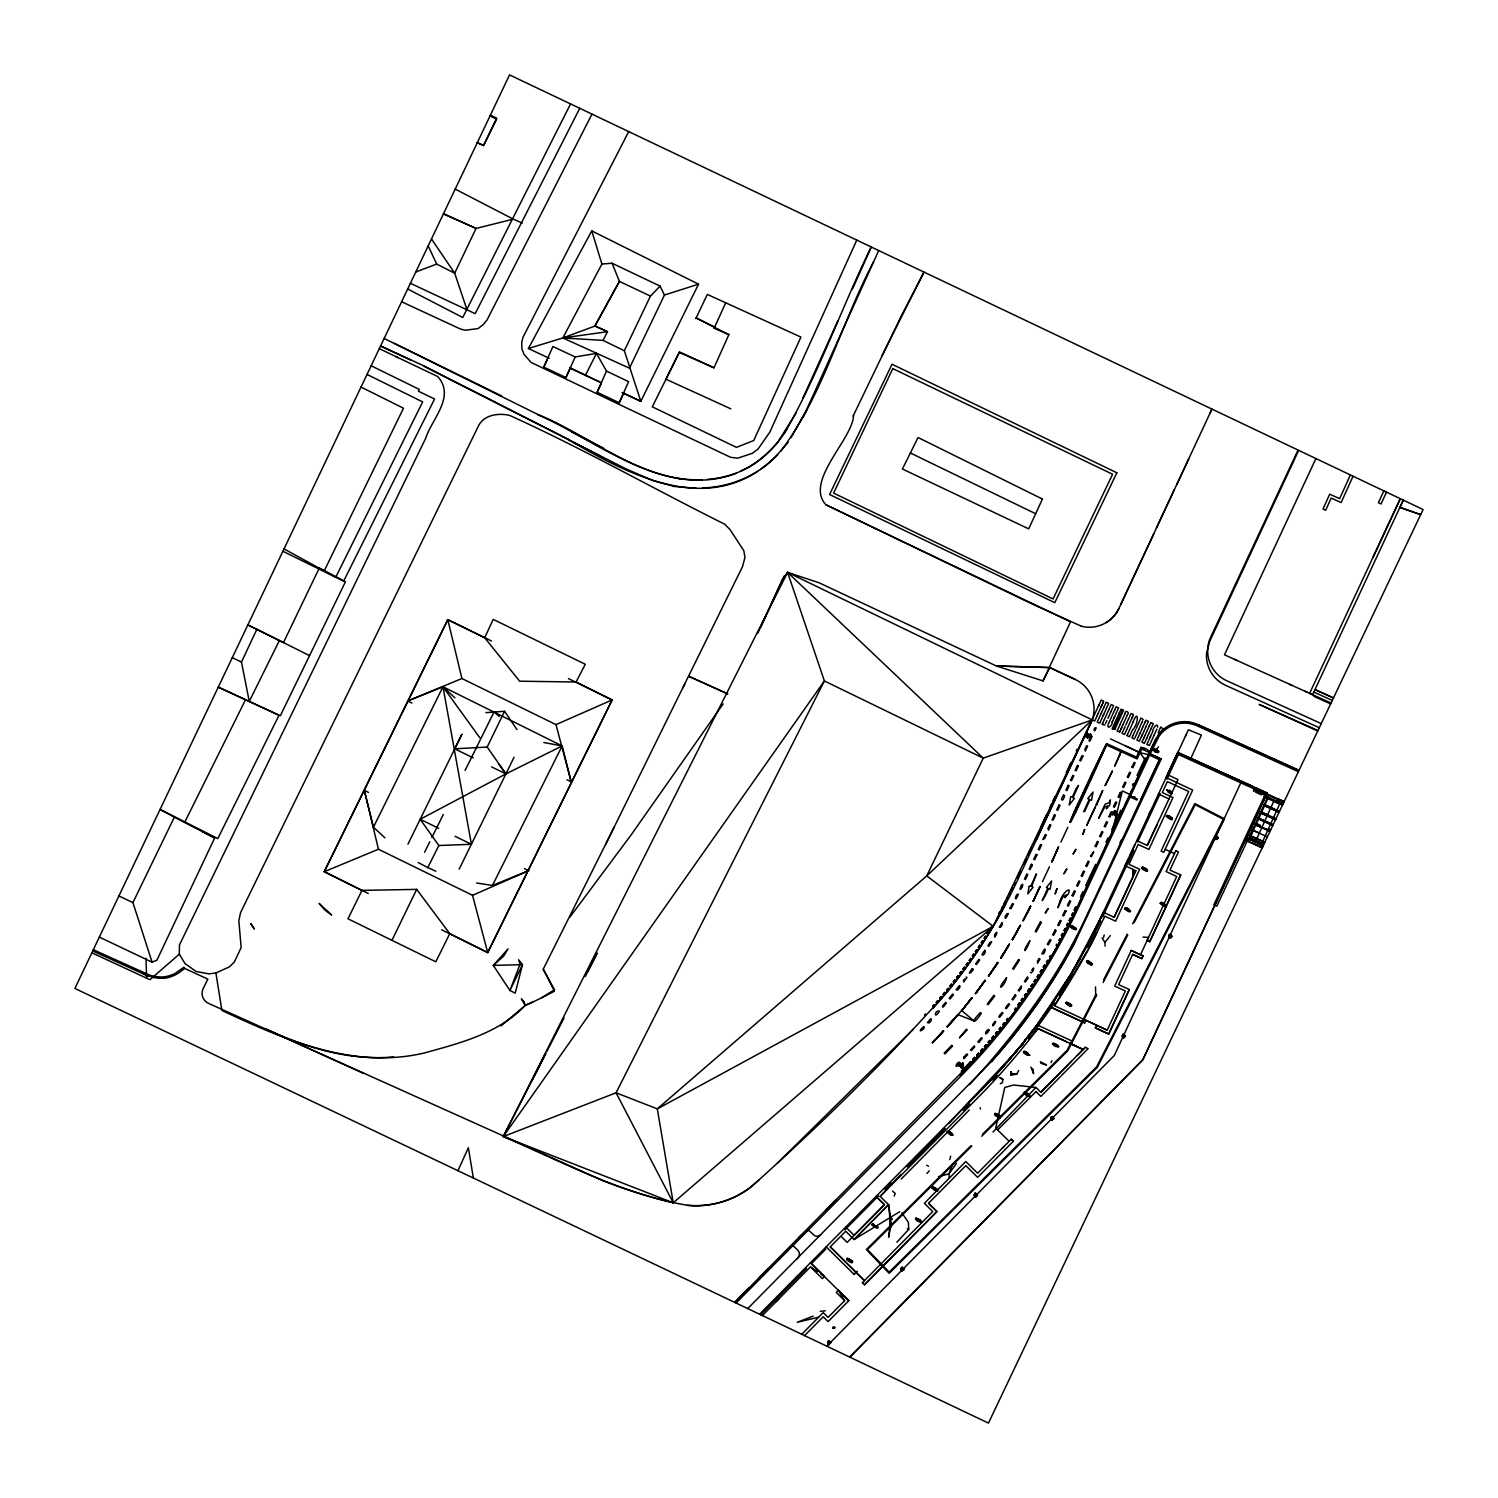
<?xml version="1.0" encoding="UTF-8"?>
<svg xmlns="http://www.w3.org/2000/svg" width="1498" height="1498" viewBox="0 0 1498 1498"><rect width="100%" height="100%" fill="white"/><g stroke="black" fill="none" stroke-linecap="round" stroke-linejoin="round"><path stroke-width="1.5" d="M834.742 1328.314L834.761 1327.265M1051.259 1117.414L1052.532 1116.965M605.548 844.591L742.484 566.712L744.974 557.443L743.776 550.665L729.975 529.524L724.714 524.206C652.772 488.385 582.703 448.464 509.489 415.339C498.834 412.924 484.509 414.609 478.78 425.301L240.635 912.432L238.819 920.652L241.159 947.504L234.381 961.959L229.381 966.884L215.899 972.988L208.784 973.869L196.069 971.453L184.984 963.551L179.311 954.151L179.46 944.938L425.582 438.539C431.742 419.028 455.823 396.633 437.697 376.541L379.294 348.659M850.49 1261.915L849.441 1260.249M850.04 1260.754L848.786 1259.106M998.061 1115.598L1000.065 1118.051L1000.158 1115.973L998.286 1116.778L1000.121 1117.564L999.84 1116.066M1027.516 1094.551L1027.928 1095.862M1128.93 910.166C1133.181 913.836 1127.226 908.574 1126.833 909.529C1122.208 909.061 1128.312 906.533 1126.533 909.773C1121.478 909.155 1127.694 905.541 1126.852 909.473M949.432 1132.02L948.646 1133.312L946.848 1131.814L948.234 1131.009L950.35 1132.919M951.043 1134.754C951.567 1135.727 953.983 1133.106 950.93 1134.698C956.436 1136.888 950.35 1132.6 950.2 1133.031M1054.91 1045.005C1058.094 1045.304 1048.207 1041.878 1054.667 1044.424M1088.222 962.371C1086.162 957.203 1086.125 965.236 1088.128 961.248C1083.41 960.049 1090.694 964.862 1089.346 962.334M828.787 1341.253C827.888 1341.871 831.296 1342.938 829.518 1343.238M902.058 1269.836C902.245 1271.24 902.077 1271.353 901.515 1267.458M901.721 1269.798L902.395 1269.817M1215.627 836.876C1218.492 833.768 1213.605 836.24 1216.788 838.824M975.385 1193.138L975.629 1196.134L975.123 1193.026M975.76 1196.097L975.31 1195.891M977.108 1194.505C979.055 1197.426 972.726 1193.943 975.984 1193.681M974.655 1193.85C973.981 1197.202 977.22 1196.528 974.468 1196.79M975.404 1196.172L975.086 1196.19M976.172 1193.7L975.535 1194.58M1052.457 1119.755C1050.229 1119.006 1053.15 1120.56 1051.914 1117.04M1052.382 1118.369C1050.529 1114.138 1054.779 1121.253 1051.016 1120.073M1124.886 1035.436C1123.2 1037.459 1122.433 1030.399 1123.931 1037.983M1169.114 938.272L1170.631 938.141L1169.208 937.28M1169.826 937.785C1168.365 935.201 1172.129 938.123 1169.133 937.692M1170.724 934.808L1170.444 938.104L1169.02 938.085M1218.211 838.019C1215.552 837.813 1216.002 838.243 1216.47 836.259M1216.619 836.464L1216.676 839.18L1215.533 839.517M828.151 1341.702C830.529 1341.74 826.933 1339.811 829.274 1342.114M829.312 1344.511C825.922 1337.152 831.053 1346.234 827.888 1344.305M828.881 1343.612L828.9 1344.848M829.405 1341.834L829.349 1343.875M975.891 1196.846C973.438 1193.887 974.187 1196.041 974.692 1194.711M975.928 1196.471L975.572 1196.153M1050.959 1117.882L1052.345 1120.429M1051.259 1117.564L1052.364 1117.508L1052.345 1119.755M1122.845 1034.893L1124.137 1034.481M1123.032 1034.987L1124.137 1034.275M1124.624 1035.605L1123.088 1036.672M1170.444 935.145L1169.451 935.501L1170.537 934.621M1170.444 937.954L1169.339 937.392L1170.481 937.411M1169.451 935.557L1170.032 934.995M1216.282 836.708L1216.769 839.404L1215.253 839.161M1215.515 839.292L1217.088 836.82L1218.099 837.888M829.424 1341.028L828.488 1341.74M830.098 1342.92L828.75 1342.227L828.076 1344.324L830.866 1342.302M901.403 1270.791C903.537 1266.99 900.804 1265.379 902.751 1270.473M901.478 1268.057L902.545 1267.083M902.077 1268.544L901.908 1269.798M976.003 1193.532C977.726 1199.168 973.138 1196.415 975.61 1196.677M1051.203 1120.261L1051.109 1116.946M1051.858 1118.014L1051.839 1119.062C1052.364 1118.313 1050.697 1117.826 1051.072 1118.8M1122.714 1034.257C1123.949 1038.694 1123.35 1037.758 1122.545 1037.365M1123.294 1035.493L1123.257 1036.541L1123.294 1035.493C1119.924 1036.185 1124.474 1034.725 1125.223 1036.785M1124.08 1035.586C1126.365 1036.541 1121.047 1035.904 1123.425 1037.496M1169.208 938.066C1172.016 935.838 1167.991 934.228 1170.743 934.602M1169.02 937.879L1170.369 935.314M1216.076 837.944L1216.151 836.914M901.422 1270.042L902.564 1269.742M974.786 1196.434L977.408 1195.104M1123.893 1037.065L1123.35 1037.365M958.645 1065.79L961.098 1063.617L960.293 1064.909M1154.846 749.318C1158.141 751.865 1150.314 749.543 1154.284 748.981C1152.898 753.457 1153.254 744.993 1154.396 751.153L1156.362 752.071L1157.299 750.105L1155.314 749.169M1156.606 751.434C1160.238 748.869 1158.722 754.786 1156.737 751.884C1161.736 752.445 1154.846 750.667 1157.299 750.667M1155.37 750.854L1157.111 749.262M1011.094 1075.133L1010.944 1071.744L1011.094 1075.133L1016.768 1074.197L1018.696 1070.471M92.745 950.968L148.283 976.116L163.619 978.306A32.694 32.675 25.5 0 0 180.078 971.921L184.647 968.401L183.823 967.259L175.229 973.325A31.308 31.289 30.4 0 1 148.789 974.767L93.325 949.732M1115.055 815.043L1115.991 812.571L1114.755 815.155L1115.692 816.241A2.416 2.416 0 0 0 1116.778 815.081L1116.984 814.126M1089.439 736.904L1088.915 734.9M1090.937 734.619L1089.626 736.866M1002.836 1079.384L999.784 1077.568L1002.836 1079.384L1002.499 1082.53L1000.308 1083.784M891.291 1222.761L888.651 1237.236L890.73 1218.043L888.576 1204.654L880.206 1196.415L888.164 1187.933M963.102 1062.681L961.323 1063.861M833 1326.985C832.214 1330.018 833.862 1326.816 834.723 1327.228L832.663 1328.314M1116.665 814.406L1116.085 814.35M1086.949 733.926L1085.994 737.278M1072.325 926.981C1069.347 923.03 1071.201 930.071 1072.25 926.251M1074.047 929.003C1072.006 924.491 1068.411 926.232 1071.707 927.468M1086.855 735.424L1087.96 734.469L1087.024 733.889M1086.986 735.743L1087.941 734.732L1086.518 735.687L1085.938 734.657L1087.117 732.597L1088.466 734.919M1115.954 812.983L1115.205 814.144M1116.385 812.253L1116.029 814.8L1114.493 814.032M1052.794 1119.193L1053.618 1117.976M901.403 1269.218L900.504 1268.394L901.347 1269.199M903.837 1268.506L903.818 1269.93L903.088 1268.469M902.863 1268.637L903.65 1269.724M977.239 1194.767L976.64 1195.741M827.814 1342.901L829.592 1343.126M829.592 1342.938L829.817 1343.425M829.274 1342.245L829.18 1343.182M828.019 1342.395L829.986 1343.088L829.798 1342.152M903.406 1269.106L900.785 1268.694M901.066 1269.667L902.545 1268.675M976.303 1195.741C977.951 1193.831 973.925 1197.726 974.561 1194.786M1050.847 1118.032L1053.974 1118.594M1051.97 1118.369L1053.937 1118.819M1122.47 1035.998L1121.983 1036.129M1124.624 1035.642L1122.77 1035.979M1124.043 1036.485L1124.249 1036.672M1125.485 1036.354L1125.26 1035.361M1168.946 936.138L1171.473 935.782M1168.552 936.306L1171.605 937.018L1171.661 935.595M1169.02 935.988L1168.871 936.943M1217.837 838.094L1217.443 837.026L1216.413 837.775M1217.481 837.288L1215.796 837.101M1215.59 837.944L1214.541 836.764L1216.9 837.176M1053.319 1118.032L1053.169 1118.725M1171.118 936.606L1171.473 935.595L1170.818 936.83M848.842 1259.837C846.67 1254.8 845.452 1262.608 848.973 1259.631C845.359 1257.028 847.943 1261.016 849.347 1260.586M996.807 1114.999C994.635 1109.962 993.417 1117.77 996.938 1114.793C993.455 1111.104 995.852 1117.976 996.732 1114.269M1027.422 1054.892C1033.62 1055.472 1027.066 1056.259 1024.314 1051.577C1022.46 1054.255 1028.658 1053 1024.726 1051.203C1021.056 1051.034 1026.242 1055.716 1025.83 1052.158M1025.681 1092.66C1021.411 1092.754 1029.051 1095.731 1025.119 1092.136C1021.056 1092.417 1027.684 1096.405 1026.036 1092.697M1054.573 1044.406C1051.765 1040.342 1053.337 1047.42 1054.517 1043.694M1068.374 1004.446C1068.074 1000.271 1062.494 1003.285 1067.681 1003.885C1066.314 999.391 1065.584 1006.281 1067.737 1002.799M1143.966 868.578C1142.262 863.709 1140.034 870.918 1144.06 868.578C1141.008 864.44 1142.749 871.574 1143.892 867.848M1168.627 816.054C1166.717 819.593 1166.83 812.628 1168.571 817.14C1162.673 816.99 1170.144 813.171 1168.14 817.309M1170.275 818.283C1173.608 815.418 1172.485 823.076 1170.2 818.114C1174.638 817.365 1169.826 821.316 1169.901 817.234M998.38 1116.516L999.447 1115.898M1027.871 1095.15C1030.924 1100.281 1030.044 1091.855 1027.909 1095.656C1031.766 1097.528 1028.19 1093.709 1026.86 1094.214M1171.511 792.086C1170.987 796.655 1173.458 789.858 1170.687 793.64M1162.279 903.687L1161.53 902.227M1163.852 905.766L1162.916 904.062M1116.179 811.298L1115.879 811.654M1029.126 886.516L1027.778 893.913L1031.148 889.662M1029.201 886.086L1030.793 886.254M1069.403 803.977L1069.216 804.988L1074.44 798.378L1072.961 797.704L1078.26 786.019M1069.497 803.471L1070.714 796.693L1072.456 796.842M902.62 1269.087L901.646 1269.405M1169.301 934.733L1169.695 936.587L1169.901 935.389M1250.886 835.903L1249.763 835.435L1250.867 835.94L1252.291 830.004L1267.383 836.839M1111.947 832.532L1122.358 790.925L1129.754 794.371M949.769 1159.602L950.668 1156.194M1103.502 937.654L1104.195 934.977M1156.475 750.404L1155.763 750.311M961.098 1065.939L961.622 1064.029M961.323 1064.591L958.701 1065.939M961.379 1066.838C961.304 1069.89 964.581 1064.909 961.641 1065.19M961.959 1064.086L962.952 1064.816M1112.209 813.021C1111.291 818.264 1116.328 810.905 1112.958 812.122M1090.844 735.406L1090.338 734.114M1087.754 734.245L1086.836 733.177M961.004 1064.629L959.881 1065.827M1086.387 733.851L1086.63 735.312M959.432 1064.479L959.712 1065.883M1180.649 875.038L1149.678 941.774L1147.075 940.557L1147.899 938.778M952.616 1164.04L948.983 1173.852L949.208 1178.214M1056.221 1046.484L1055.378 1044.761M998.061 1115.767L996.601 1115.317M894.156 1196.134L895.224 1193.475L892.583 1191.116M1074.59 929.397C1078.448 929.752 1072.699 925.764 1074.235 929.378M1075.002 927.805C1071.257 928.723 1078.935 931.344 1075.714 927.842M1255.811 825.024L1270.248 830.828M833.45 1327.378L833.319 1328.333M1262.234 847.662L1260.324 846.801L1276.446 811.167M1263.863 805.212L1279.011 812.384L1279.086 811.223L1263.825 805.287L1264.967 804.819M1266.634 805.699L1266.278 806.467M1273.3 818.095L1275.809 819.125M1115.018 814.481L1116.946 813.695M1164.002 906.14C1162.635 902.657 1168.271 906.646 1164.358 906.159M949.32 1132.825L947.541 1131.552L948.833 1133.218M917.506 1219.672C916.102 1215.608 914.641 1221.638 917.712 1219.297C913.668 1215.384 916.401 1221.263 917.038 1220.046M935.819 1189.618C936.849 1193.532 939.134 1188.064 935.651 1189.749C938.31 1194.149 938.403 1188.214 936.287 1189.225M1027.553 1054.068L1029.332 1055.341L1028.021 1053.693M1026.205 1093.933L1026.205 1093.072M1258.732 818.563C1250.399 816.092 1293.242 834.423 1258.751 818.526L1273.019 824.986M1260.305 812.834L1275.528 819.724L1273.075 818.601M850.433 1260.979C851.276 1265.81 855.096 1259.5 850.433 1260.979C855.433 1260.998 848.991 1263.713 851.089 1260.698M917.525 1218.792C923.76 1227.911 920.877 1216.395 919.248 1221.582M933.16 1187.109C929.715 1188.195 936.849 1189.861 932.992 1186.753C928.666 1187.446 936.55 1190.741 933.497 1186.959M1069.385 1004.671C1069.872 1009.259 1074.366 1003.697 1069.516 1004.521C1074.029 1004.652 1068.505 1007.761 1069.853 1004.428M1090.563 964.581C1094.907 964.394 1087.136 961.454 1091.143 965.105C1095.225 964.787 1088.559 960.855 1090.207 964.543M1057.214 1045.323C1053.225 1045.829 1061.37 1048.937 1057.925 1045.379M1168.871 791.375C1164.564 787.63 1167.56 790.869 1168.215 791.674M1145.539 869.72C1148.03 874.439 1148.067 868.166 1146.101 869.402M1129.211 911.683C1133.125 912.282 1127.282 908.05 1128.855 911.645M1163.684 905.035C1167.316 902.714 1166.193 909.511 1163.665 905.466M1265.379 795.981L1266.297 793.472L1284.086 801.711L1278.393 798.94L1276.727 802.628L1278.318 799.089M1276.39 810.568L1276.24 810.905M1279.723 803.902L1273.843 801.074L1270.922 807.516M829.986 1343.088L830.135 1342.096L830.323 1343.425M901.141 1268.862L903.051 1268.581M975.011 1195.573L976.49 1194.805L976.902 1195.91M1122.545 1036.148L1124.324 1036.672M1214.822 837.775C1215.777 836.802 1213.38 837.888 1216.638 837.419M1171.942 936.625L1171.043 935.744M1214.897 838.019L1217.294 838.094L1217.724 836.858M597.122 392.233L601.522 382.851L570.251 367.946L565.982 377.571L543.755 367.141L552.931 346.525L575.157 356.955L596.466 353.378L606.521 371.111L628.617 381.653L619.217 402.775L597.122 392.233L606.521 371.111M565.982 377.571L575.157 356.955M827.814 1342.227L828.637 1343.294M1132.638 729.732C1139.004 724.04 1138.649 707.299 1132.975 722.373M1267.87 798.378L1248.414 841.37L1247.235 840.865L1248.152 838.843L1263.188 845.658L1262.252 847.625L1263.188 845.658M1250.942 838.056L1263.994 843.973M1260.324 846.801L1262.252 847.625L1247.254 840.827L1248.414 841.37M728.889 334.616L696.139 317.932L714.64 327.088L714.134 328.249L728.889 334.616L713.966 367.796L679.249 352.367L665.973 379.219L730.855 408.86M1108.576 723.44C1105.767 730.144 1112.508 726.68 1112.49 721.362M1119.643 732.016L1117.059 731.118L1117.489 730.181M1263.75 805.418L1279.086 812.234M1267.982 829.873L1269.967 831.427L1254.818 824.574L1267.945 829.929M714.64 327.088L714.134 328.249L725.725 302.802M802.834 398.225L837.813 321.003M852.531 288.833L871.33 247.02M873.559 261.944C840.846 323.605 823.544 394.648 781.02 450.692M1101.854 711.868L1103.914 707.318M1114.006 718.029L1118.594 707.899L1116.122 706.775L1114.587 710.127M1122.32 712.879L1123.556 710.146L1120.972 709.247M1143.236 719.546L1140.933 718.01L1138.555 723.272M1134.435 738.982L1131.945 737.859L1132.862 735.836M1144.528 743.12L1146.888 737.877M1256.092 824.424L1255.081 824.031M1267.57 814.912L1260.792 811.785L1276.015 818.676M1264.687 821.26L1272.738 825.567M1270.473 808.527L1254.369 844.067M1262.795 841.333L1264.818 842.251L1249.763 835.435L1264.799 842.251M871.199 246.964C841.202 308.307 818.694 374.088 784.353 433.484C773.23 449.1 758.737 462.919 741.079 470.859M457.957 1170.706L468.35 1147.693L473.368 1178.027M878.708 250.541L806.504 409.909L791.038 437.697M1036.054 840.509L1101.217 700.053L1103.708 701.158L1102.678 703.405M1097.116 715.707L1097.959 713.853M1098.128 713.46L1101.367 706.307M1100.88 707.412L1101.554 705.933M1103.165 702.356L1102.004 704.921M1099.42 717.242L1097.229 722.055L1099.738 723.159M1100.019 722.504L1103.651 714.49M1106.46 708.273L1108.67 703.405L1106.198 702.281M1102.397 723.871L1104.344 719.546M1112.359 708.479L1113.07 706.887M1113.613 705.708L1111.16 704.528L1108.838 709.621M1113.707 712.074L1114.849 709.565M1112.096 722.279L1112.696 720.931M1112.771 720.763L1114.568 716.793M1114.924 729.226L1112.096 728.871L1116.478 719.19M1115.018 729.02L1122.096 713.385M1121.084 728.852L1121.684 727.522M1129.623 716.55L1131.009 713.516L1133.48 714.64M1131.758 718.441L1132.6 716.587M1132.057 717.804L1133.256 715.145M1126.646 729.751L1126.009 731.136M1127.133 735.275L1133.48 721.287M1136.27 728.29L1138.48 723.422M1140.053 733.177L1136.926 740.068L1139.398 741.229L1141.42 736.735M1141.757 736.005L1142.525 734.32M1143.76 731.567L1141.476 736.623M1143.929 731.23L1146.12 726.361M1146.494 725.538L1145.895 726.886M1150.614 723.066L1149.266 726.043M1150.764 722.729L1153.348 723.628L1150.801 729.226M1147.599 736.323L1146.607 738.495M1148.573 734.151L1147.842 735.78M1150.483 736.529L1146.869 744.506L1149.453 745.442M1156.887 729.002L1154.078 735.2M1255.268 819.462L1255.436 818.863M1248.377 834.704L1248.021 835.51M1244.538 842.906L1243.583 843.168L1259.275 810.661M1261.166 813.208L1275.753 819.237M1251.073 838.449L1251.523 839.61M1251.373 838.917L1251.616 838.393M1257.833 841.501L1258.264 842.662M163.619 978.306L153.564 977.651M757.782 633.205L782.312 579.689L787.592 572.367L819.069 582.778L996.413 666.011L1043.039 680.897L1070.527 621.839L825.941 504.789C803.977 481.289 853.373 438.539 853.56 415.096M1098.446 706.176L1098.97 705.015M1096.967 716.044L1094.738 720.969L1092.229 719.883L787.592 572.367L503.272 1136.57C563.398 1162.298 622.344 1194.468 687.601 1205.31A89.88 89.88 0 0 0 749.019 1188.401L757.37 1181.342C824.593 1120.691 889.625 1057.195 949.414 989.167C976.284 955.893 999.11 919.398 1017.311 880.693L1090.993 722.897A32.675 32.675 0 0 0 1075.264 679.474L1049.817 667.509L996.413 665.992L1049.761 667.621L1075.264 679.455M1100.936 707.281L1102.341 704.172M1099.588 716.849L1101.105 713.516M1101.255 713.179L1101.704 712.187M1103.82 707.505L1105.936 702.843M1103.221 715.445L1106.292 708.666M1102.622 723.365L1102.172 724.377L1104.812 725.126M1104.438 719.358L1108.763 709.809M1030.924 885.973L1036.41 873.877L1031.804 886.03M1031.654 886.329L1033.021 887.303L1031.298 889.475M1072.549 796.618L1075.92 789.184M1075.995 789.015L1078.579 785.308M1105.468 723.665L1106.928 720.463M1107.902 718.31L1108.632 716.699M1108.838 716.231L1110.748 712.018M1110.861 711.775L1112.096 709.06M1108.726 723.085L1113.557 712.411M1116.516 719.077L1120.747 709.752M1118.725 714.228L1119.249 713.067M1117.62 729.882L1118.613 727.691M1118.744 727.391L1119.736 725.219M1119.83 724.976L1124.792 714.04M1124.923 713.76C1124.829 709.191 1130.466 712.393 1127.376 714.921M1045.623 895.149L1042.234 900.654L1047.776 888.389L1046.353 887.565M1046.072 894.137L1048.6 888.576L1050.079 889.25L1051.596 880.955L1046.559 887.303M1120.186 730.818L1119.68 731.942L1122.77 725.126M1122.882 724.845L1127.264 715.183M1084.814 811.148L1083.653 811.729L1089.289 799.314L1087.791 798.64L1093.034 792.03L1091.518 800.325L1090.02 799.651L1084.983 810.793M1122.414 732.485L1125.11 726.511M1125.784 725.032L1128.518 719.021M1129.174 717.579L1128.537 718.965M1125.672 731.904L1124.53 734.451L1122.021 733.365M1126.908 729.17L1131.627 718.74M1129.604 736.417L1132.525 729.975M1132.956 735.63L1135.765 729.451M1137.488 732.204L1138.705 729.545M1134.922 737.896L1137.469 732.279M1138.873 729.151L1141.851 722.598M1142.131 721.961L1142.637 720.856M1140.259 732.728L1141.738 729.451M1141.925 729.02L1142.862 726.961M1143.011 726.624L1145.109 721.999M1145.202 721.793L1145.895 720.257L1148.386 721.381L1147.019 724.395M1142.038 741.997L1144.36 743.476M1142.169 741.679L1144.041 737.559M1143.873 737.952L1144.884 735.724M1144.996 735.481L1146.981 731.08M1147.243 730.518L1149.49 725.538M1148.61 734.076L1149.266 732.634M1149.509 732.091L1150.745 729.376M1149.902 737.821L1152.58 731.904M1152.73 731.567C1152.599 728.122 1157.804 721.718 1157.692 727.223M1149.584 745.143L1154.022 735.349M1162.729 729.32L1160.763 733.664L1158.272 732.541L1160.781 726.998L1162.954 728.814M1350.391 474.941L1339.661 498.665L1329.718 494.171L1322.977 509.077L1325.655 510.294L1331.198 498.066L1341.122 502.56L1353.05 476.214M1265.454 796.674L1267.046 793.154L1255.193 787.611L1253.545 791.281L1254.126 789.97L1266.035 795.363L1266.447 793.622L1264.818 797.217L1282.457 805.138M1258.114 811.092L1258.32 810.905M1243.789 842.981L1258.47 810.568M1244.258 842.775L1258.601 811.055M1250.942 838.019L1250.287 839.498L1263.338 845.321M1252.216 843.074L1253.114 841.09M1257.178 845.321L1258.62 841.876M1276.876 810.231L1279.798 803.771M856.781 240.111L769.822 432.136L757.969 449.157L752.296 453.332L737.765 458.163L730.593 457.302L618.599 404.16L531.041 362.385L524.038 354.371L521.866 348.659L521.716 342.499L522.952 337.35L628.711 131.599M760.703 627.213L784.24 575.887M1399.862 507.391L1420.684 514.638L1399.956 507.41L1403.195 500.07M1060.135 900.841L1057.888 907.713L1062.737 897.077M1060.21 900.635L1061.033 898.837M1061.183 898.538C1062.138 894.156 1072.1 884.55 1068.374 893.932L1064.853 897.714L1066.164 894.83L1062.85 896.853M747.727 1308.578L991.582 1061.408A599.387 599.387 0 0 0 1075.564 940.969L1161.268 759.018L1150.164 753.925L1159.265 735.911A31.233 31.233 0 0 1 1197.408 725.95L1298.373 771.695M1267.046 793.154L1142.805 1059.741L849.666 1357.057M1058.356 847.007L1051.97 861.987L1058.374 846.95M1108.988 816.41L1111.141 811.766L1112.134 812.234L1110.074 816.616M849.928 1357.188L1142.899 1059.741L1267.196 793.041L1177.69 752.408L1166.081 777.537L1192.67 790.083L1163.777 852.325L1161.119 851.089L1188.738 791.506L1167.41 781.6L1162.298 792.554L1172.971 797.516L1148.891 849.422L1138.199 844.46L1128.986 864.327L1139.66 869.271L1115.598 921.176L1104.869 916.196L1091.237 944.227L1054.461 1005.701L1107.191 1030.175L1125.354 991.021L1114.681 986.077L1131.215 950.5L1132.806 951.23M1141.925 958.589L1132.713 954.32L1118.594 984.654L1129.342 989.504L1108.82 1034.051L1095.356 1027.815M1209.841 413.579L1211.938 409.085L1120.916 604.162M1087.791 782.555L1083.185 792.423M1119.736 755.254L1114.755 765.965M1156.362 752.071L1154.396 751.153L1155.688 749.843M1103.502 912.263L1088.746 942.635L1071.482 973.269L1100.524 918.443L1094.214 931.569L1128.256 858.934M1150.295 811.616L1125.092 865.75L1135.765 870.712L1114.175 917.263L1103.483 912.301L1088.615 942.879A718.965 718.965 0 0 1 1058.112 994.784M1135.784 870.656L1114.175 917.225L1113.089 916.72M1064.797 984.261L1072.119 972.239L1037.571 1024.183L1050.117 1006.899L1084.608 1022.909L1085.844 1020.25L1107.191 1030.175M1175.818 850.658L1166.099 871.518L1176.735 876.48L1140.502 954.788L1131.215 950.5L1143.068 956.005L1141.832 958.683L1132.638 954.413M1096.592 1025.156L1095.281 1027.89L1108.632 1034.069L1129.267 989.598M1241.505 781.357L1114.287 1055.51L826.784 1346.178M484.678 637.755L493.235 619.386L585.269 664.269L576.075 682.021L519.656 681.197L484.678 637.755L447.808 619.666L324.242 871.705L361.954 890.392L416.687 889.381L449.774 933.647L487.711 952.578L612.139 699.941L576.075 682.021M1156.456 528.008L1174.207 489.846M1016.955 878.259L1020.213 871.274M1023.733 863.728L1026.149 858.523M1027.89 854.815L1031.317 847.437M1040.923 826.821L1046.447 814.968M1050.135 807.066L1051.596 803.902M1053.094 800.681L1054.91 796.805M1066.239 772.481L1070.845 762.594M1076.294 750.891L1077.043 749.281M1026.71 874.27L1024.482 879.064L1025.456 879.513L1027.759 874.57L1026.785 874.12M1031.317 864.383L1029.089 869.177L1030.062 869.626L1032.365 864.702L1031.373 864.234M1040.511 844.629L1038.283 849.422L1039.275 849.872L1041.578 844.928L1040.586 844.479M1048.094 828.375L1048.488 830.117L1050.791 825.173L1049.798 824.705M1048.207 828.132L1049.78 824.743M1054.33 814.987L1052.102 819.781L1053.094 820.23L1055.304 815.455M1058.936 805.119L1056.708 809.894L1057.682 810.343L1059.985 805.418L1059.011 804.95M1063.599 795.064L1064.591 795.532C1063.224 802.572 1059.367 800.718 1063.524 795.232M1072.418 776.151L1070.508 780.252L1071.501 780.72L1073.804 775.777L1072.811 775.309M1077.343 765.59L1075.115 770.365L1076.107 770.833L1078.335 766.058M1084.983 749.187L1085.301 751.078L1087.604 746.135L1086.63 745.667L1085.32 748.476M1032.291 864.852L1031.579 866.406M1036.897 854.965L1034.669 859.758L1033.676 859.29L1035.979 854.366L1036.972 854.815M1044.574 838.506L1042.889 839.535L1045.173 834.611L1046.184 835.06M1044.686 838.281L1046.11 835.21M1082.942 756.172L1080.713 760.947L1079.721 760.497L1082.005 755.572L1083.017 756.003M1073.991 812.141L1076.182 807.441M1076.294 807.197L1083.091 792.611M1087.81 782.499L1092.304 772.856M1092.417 772.612L1106.329 744.019L1069.909 822.196L1073.916 812.291M1038.545 889.531L1039.949 886.516M1040.211 886.573L1033.171 901.328L1038.526 889.55M1042.514 881.629L1049.424 866.818M1051.727 861.874L1058.618 847.063M1060.921 842.119L1067.831 827.289M1113.407 729.47L1122.264 710.464M1075.489 812.815L1070.415 822.421L1106.835 744.244L1091.705 777.986M1075.601 812.571L1082.474 797.835M1082.511 797.76L1091.593 778.248M1091.237 815.137C1075.807 849.329 1105.749 785.42 1091.611 814.332M1105.056 785.495L1112.452 770.908L1105.299 785.607M1119.774 755.198L1121.159 750.929L1114.755 765.965M1136.458 757.108L1141.064 747.24L1144.846 748.944C1133.855 745.948 1150.764 748.139 1148.048 751.884L1141.738 749.019L1140.596 751.472M1105.355 826.765L1104.232 826.596L1106.535 821.653L1107.528 822.121L1105.487 826.503M1109.962 816.878L1108.838 816.71M1119.175 797.105L1120.541 792.105L1118.051 796.955L1119.025 797.404M1140.427 751.809L1137.132 758.906L1106.273 744.937L1106.835 743.701L1136.364 757.07M1080.47 896.796L1082.848 891.684M1085.638 885.711L1095.6 864.327M1105.917 842.176L1107.977 837.775M1111.722 829.742L1120.804 810.212M1132.432 785.27L1133.293 783.454M1137.038 775.402L1145.221 757.819M959.862 1075.19L981.452 1052.308A584.988 584.988 0 0 0 1076.201 909.117L1155.876 738.495M1079.459 902.863L1082.623 896.047M1083.803 893.538L1087.791 884.962M1090.188 879.832L1092.473 874.888M1104.663 848.767L1108.071 841.427M1109.007 839.404L1110.898 835.378M1116.984 822.29L1118.407 819.275M1122.414 810.68L1123.556 808.19M1124.792 805.737L1127.076 800.793M1129.848 794.689L1131.608 790.907M1134.229 785.289L1138.517 776.095M1148.386 755.086L1149.528 752.614M1120.017 842.737L1121.216 840.153M1140.877 799.576L1159.415 759.767L1149.584 755.142L1077.418 909.698C1048.506 971.359 1008.772 1027.797 960.836 1076.144L736.08 1303.017M1129.586 856.07L1134.847 844.778M1148.61 815.268L1188.438 729.751L1201.396 735.125L1190.835 758.456L1252.89 786.562L1177.896 752.558M1177.784 752.633L1167.522 774.709L1178.046 779.597L1147.187 845.415M1185.405 736.267L1185.91 735.162M1315.918 458.557L1224.484 654.795L1331.029 703.049M1160.201 793.584L1137.619 841.951M1166.905 779.185L1178.439 754.543L1283.805 802.329M1383.871 490.876L1378.366 502.729L1381.025 503.965L1386.53 492.149M1309.589 693.424L1400.312 498.703L1372.917 557.499M1403.27 500.107L1312.566 694.772L1311.087 694.098M1106.254 622.513A32.675 32.619 -36.3 0 0 1118.95 608.375L1153.778 533.831M1177.035 484.023L1188.663 459.137M1159.415 759.767L1087.23 914.435C1058.262 977.632 1016.299 1033.695 969.487 1084.721M1102.64 916.87L1133.668 850.433M1156.849 825.267L1147.374 845.509L1136.757 840.584M1050.997 1062.644L1051.896 1060.734M279.377 640.526L249.267 701.42L241.478 662.06L256.87 629.254L247.844 624.947L283.478 642.586L319.317 567.985L345.439 581.804L280.332 715.726L218.259 687.151M543.755 367.141L547.276 359.651M619.217 402.775L623.674 393.262L640.807 401.314L698.536 284.171L591.766 230.879L528.382 348.491L549.204 358.284M1096.18 727.766C1093.053 726.699 1093.933 734.675 1095.806 728.59M1155.688 749.843L1155.145 750.985L1156.625 750.461M1134.192 796.749L1134.941 797.086M1154.64 750.891L1156.138 751.453L1154.808 750.386M1156.55 750.255L1156.213 751.322M202.511 831.708L214.663 838L156.916 960.143L152.066 962.165L99.336 937.093M695.802 318.625L707.337 294.413L800.924 337.087L753.719 440.562L736.436 447.359L652.304 406.838L679.474 351.936L713.966 367.796M1021.056 886.329L1019.857 888.857L1020.812 889.363L1021.617 887.696M1021.617 887.677C1024.126 884.869 1022.123 882.153 1020.812 886.853M622.063 392.513L640.807 401.314L624.348 350.757L650.45 296.098L660.075 286.099L612.064 263.236L601.896 264.041L562.855 337.949L528.382 348.491M853.055 416.182L901.534 315.498L923.985 272.074L882.079 355.494M698.536 284.171L664.457 295.031L629.441 368.171L562.855 337.949L595.043 326.021L619.423 281.381L612.064 263.236M531.734 1080.994L545.796 1053.543L503.272 1136.57L673.257 1202.8L657.304 1108.876L926.756 875.899L983.231 758.138L1092.192 719.92L993.211 926.326L673.257 1202.8A563.079 562.874 0.8 0 1 602.889 1180.742M152.066 962.165L132.929 902.62L174.367 817.159L160.099 809.388L217.809 838.599L279.002 715.314L218.259 687.114M391.952 940.332L416.687 889.381M459.193 869.121L505.912 773.886L487.187 747.053L504.564 711.269L516.979 729.545M324.317 570.682L403.486 408.224L361.018 387.064M682.976 687.882L684.829 684.099M1065.996 911.121L1063.655 915.915L1062.681 915.447L1065.059 910.541L1066.052 911.027M368.246 893.463L324.242 871.705L447.808 619.666L491.494 641.013M407.98 844.123L461.833 734.376M411.894 703.068L407.699 700.989L442.977 686.777L471.421 844.292L438.858 845.509L420.17 819.275L505.912 773.886L514.039 757.314M803.434 416.762L806.748 410.021M361.954 890.392L347.985 918.798L435.806 961.81L449.774 933.647M473.143 757.857L454.718 748.85L461.833 734.376M441.61 929.771L487.711 952.578L612.139 699.941L568.454 678.594M215.899 972.988L221.891 1010.401L223.651 1011.262C285.987 1040.436 353.697 1069.46 423.934 1053.075C459.98 1043.151 498.759 1033.377 525.274 1005.364C535.254 1001.151 544.879 996.133 554.503 991.152L543.231 969.225L614.349 826.784M184.629 822.458L245.541 699.697M407.681 289.002L462.732 317.501L570.551 103.924M384.892 837.813L373.433 827.196L442.977 686.777L562.162 745.929L571.187 781.862L566.993 779.784M424.627 852.212L429.814 841.726M431.892 837.532L443.296 814.481M465.092 770.459L494.153 711.775L499.283 716.531M1087.604 947.335L1100.73 920.952M410.396 283.291L475.184 313.662L579.763 108.305M418.223 862.548L427.791 867.585L438.858 845.509M476.645 882.996L492.43 885.468L562.162 745.929L543.83 742.521M585.344 375.53L596.466 353.378M1016.15 898.8C1014.09 899.924 1016.842 892.452 1018.415 894.269L1016.393 898.313M1096.761 932.842L1087.679 950.837A714.059 714.059 0 0 1 1054.461 1005.701M1043.039 680.897L1049.761 667.621M591.972 114.11L487.112 319.86L483.461 324.354L478.105 328.568L465.223 330.253L460.41 329.017L401.614 301.753M588.208 970.76L597.271 953.046L585.175 976.659M546.789 1051.596L563.997 1018.041M1093.877 932.262L1087.436 944.826L1091.48 937.055M595.043 326.021L607.476 331.695L562.855 337.949L603.02 340.383L607.476 331.695L594.875 325.89L619.423 281.381L650.45 296.098M1096.124 994.298L1067.156 1050.267L982.519 1134.267M1103.633 979.786L1127.245 934.19M1132.619 923.817L1194.861 803.602L1224.503 818.863L1097.304 1067.344L889.175 1273.319L866.35 1249.557L970.891 1145.801M1096.723 994.915L1067.812 1050.753L981.714 1136.214M1103.146 982.519L1127.769 934.958M1134.192 922.562L1195.217 804.707L1223.398 819.219L1096.648 1066.857L889.157 1272.177L867.454 1249.613L971.771 1146.064M1090.001 735.349L1089.177 736.398L1089.383 734.657M1030.455 906.121L1023.115 920.671L1030.455 906.14M1063.28 935.595L1065.771 930.876L1060.49 940.781L1063.056 936.025M796.168 412.999L778.267 441.386M1058.73 940.575L1059.76 938.666M901.216 1270.604L902.545 1270.154M1216.451 838.73L1215.59 838.075M1170.294 937.13L1170.238 937.692M828.413 1340.747L828.45 1341.871M1056.071 945.388L1056.783 944.115M901.646 1269.499L902.32 1267.832M1216.545 838.225L1216.245 838.281M1057.232 946.68L1054.779 951.005L1055.79 949.226M1072.362 926.925L1073.036 927.936M962.802 1065.546L962.165 1065.846A2.416 2.416 0 0 0 960.742 1067.643L961.997 1068.299A2.416 2.416 0 0 0 963.514 1066.464L962.746 1065.677M1000.72 927.019L999.316 927.262L1002.05 922.562L1002.125 924.603M1000.945 926.644L1001.862 925.071M1042.327 953.046L1041.896 953.777C1045.304 955.761 1046.84 942.972 1042.514 952.709M1049.443 956.922L1050.248 955.555M991.021 927.206L990.009 928.872M1046.353 962.128L1047.458 960.255M874.532 1226.001C872.173 1220.889 871.181 1226.356 873.484 1225.795C869.289 1224.521 875.375 1222.948 873.577 1225.701M874.907 1226.225C880.506 1226.15 874.195 1228.866 876.686 1226.15M935.276 1189.038L935.801 1190.479M1026.373 1053.618L1027.684 1053.899M1145.633 869.776L1147.524 870.918L1145.071 868.896M1089.514 962.727L1090.038 964.169M997.518 1115.373L998.604 1116.029M1069.591 1004.559L1067.831 1003.473M1127.751 909.567L1126.964 908.462M1128.125 909.792L1128.687 911.271M1037.328 961.341L1039.088 958.458L1040.024 959.02L1038.414 961.641M1037.421 963.289L1038.264 961.903M784.128 433.334L786.956 428.728M1042.627 971.284L1045.529 966.603L1039.5 976.247L1042.477 971.547M1000.982 958.14L1009.221 944.115L1000.926 958.214M1031.729 970.273C1034.949 964.749 1034.051 970.667 1031.354 972.914L1030.437 972.333M989.822 942.748L987.894 945.781L988.811 946.361L991.732 941.774L989.991 942.485M1056.764 996.788L1064.535 984.692M1028.077 977.932L1027.459 976.883L1024.445 981.433L1025.344 982.033L1027.74 978.437M1054.311 1000.495L1056.127 997.743L1048.338 1009.24L1050.866 1005.57M997.425 962.521L988.624 976.209L997.911 962.765A543.194 543.175 0 0 1 988.399 976.059A545.029 545.029 0 0 0 997.687 962.634L997.462 962.446M1018.359 990.328L1021.393 985.946L1021.299 987.987M1021.168 988.174L1019.183 991.039L1018.284 990.421M1087.96 737.802L1086.724 737.409M1088.896 736.641L1089.57 735.387M1114.905 810.568L1113.913 812.01L1114.83 810.699M1113.95 812.534L1114.475 811.204M1114.568 811.654L1115.879 812.178M1115.448 812.815L1115.167 814.126M1087.585 735.818L1087.848 737.072M975.76 963.72L978.831 959.338L979.711 959.956L976.602 964.431L975.797 963.851M992.968 1132.039L1035.961 1087.436L1040.829 1092.267L1085.32 1047.289L1088.166 1048.581L1040.848 1096.424L1036.017 1091.518M1088.728 737.185L1087.548 737.952M723.159 703.891L631.089 834.966L569.783 917.244M956.398 1163.478L948.983 1173.852L938.441 1176.679M1015.007 995.065L1011.955 999.297L1012.835 999.934L1016.019 995.515L1015.138 994.878M1019.632 1005.327L1022.872 1000.833L1012.611 1014.745L1015.925 1010.345M1037.103 1024.801L1050.173 1006.843L1084.664 1022.853M972.033 968.925C964.075 978.999 976.808 968.101 972.146 968.775M1014.558 1009.446L1015.719 1007.873M1016.131 1010.083L1019.426 1005.607M1007.087 1005.888L1008.734 1003.697L1009.596 1004.334L1006.338 1008.716L1005.458 1008.06L1007.087 1005.888M1105.075 946.099L1104.925 942.392L1110.318 935.613M984.935 980.385L975.591 993.698L984.991 980.31M963.457 980.441L963.663 981.958L966.959 977.632L966.098 976.977M963.813 979.973L964.562 978.999M1008.734 1019.801L1001.675 1028.714L1005.214 1024.295M1000.065 1015.064L998.792 1016.693L999.653 1017.348L1001.076 1015.532M1000.29 1014.764L1002.143 1012.386L1003.005 1013.041L1001.282 1015.27M788.191 442.378L777.443 454.587A123.922 123.922 0 0 1 765.384 465.597L761.302 468.612M1005.383 1024.07L1008.847 1019.67M1015.513 1052.308L1019.595 1047.252L1001.956 1067.999L1015.513 1052.308L948.721 1123.5M993.511 1023.284C997.181 1018.49 995.702 1023.696 992.818 1025.868L992.856 1024.089M971.753 997.724L961.885 1010.663L971.809 997.668M997.93 1033.302L1001.563 1028.864L994.241 1037.721L997.855 1033.395M980.347 1012.704C969.487 1023.359 973.943 1025.081 981.302 1013.266L980.46 1012.573M949.638 997.705L952.653 994.073L953.477 994.766L950.013 998.96L949.17 998.267M1013.79 1054.367L1020.587 1046.147L1010.513 1058.112M1113.332 814.369L1113.913 812.908M1116.347 815.286L1115.074 815.474M988.025 1031.654C984.579 1037.328 984.766 1031.073 988.511 1029.388L989.354 1030.081L987.425 1032.365M994.017 1038.002L990.459 1042.196L994.073 1037.945M778.473 441.554L775.103 445.449A117.518 117.518 0 0 1 764.373 456.16C748.7 470.11 728.29 477.899 707.468 479.379M942.485 1006.076L942.916 1007.236L943.609 1006.45M942.673 1005.87L945.669 1002.405L946.474 1003.117L943.721 1006.319M1009.821 1059.049L991.62 1079.29L996.226 1074.328M1089.158 734.469L1090.844 734.095M978.681 1042.514L977.857 1041.803L981.452 1037.683L982.276 1038.414L978.906 1042.252M1001.394 1068.561L1010.925 1057.738M957.915 1014.502L947.092 1026.71L957.877 1014.539M974.543 1195.498L974.318 1194.936M976.733 1194.58L974.393 1194.749M1122.863 1036.447L1122.882 1035.549M1123.837 1035.511L1123.369 1036.934M926.925 1173.421L929.266 1170.837M974.524 1047.158L971.378 1050.641L970.573 1049.892L974.243 1045.866L974.674 1046.99M1001.638 1068.261L997.518 1072.793L1000.758 1069.329M991.545 1079.29L993.361 1077.305L980.722 1090.6L990.328 1080.657M974.655 1059.854L986.433 1046.821L966.585 1068.355L970.592 1064.179M896.89 1242.235L908.724 1229.409L908.443 1222.405L901.89 1212.837M928.311 1021.692L927.449 1022.61C931.119 1024.875 933.497 1013.884 928.573 1021.43M891.347 1184.543L900.916 1174.357M912.076 1162.504L943.946 1128.593M1020.438 1047.196L1023.621 1043.806M1028.396 1038.732L1037.964 1028.546L1066.595 1041.728M981.452 1052.308L734.769 1302.399L748.906 1288.018M992.706 1080.039L997.219 1075.283M943.347 1030.774L932.486 1042.87L943.609 1030.886A542.089 542.089 0 0 1 932.28 1042.683A545.515 545.515 0 0 0 943.609 1030.886M965.367 1067.25L968.232 1064.254L961.304 1071.407L965.068 1067.531M952.11 1046.503L944.957 1053.918L944.171 1053.15L951.717 1045.342L952.522 1046.072M966.528 1068.392L962.465 1072.549L966.603 1068.392M759.561 1314.195L978.793 1092.566L966.547 1104.981M920.652 1029.65C918.33 1033.283 926.476 1027.703 923.686 1026.542L920.708 1029.575M969.318 1110.018L901.197 1179.076M778.923 1298.822L775.945 1301.818M890.73 1218.061L890.804 1227.386L888.576 1204.654L854.122 1239.52L845.733 1231.244L830.266 1246.86L864.44 1280.659L830.266 1246.86M804.576 1335.617L823.226 1316.761L828.113 1321.592L848.804 1300.657L810.437 1262.739L824.443 1276.521L822.383 1278.618L810.474 1266.896L762.388 1315.544M854.066 1274.405L856.07 1272.364L854.066 1274.405L826.166 1246.823M1040.829 1092.267L1071.707 1061.033M1085.338 1047.271L1083.185 1049.443L1070.808 1043.694L1072.044 1041.035L1037.047 1024.875A711.456 711.456 0 0 1 975.591 1095.806M1002.162 1148.386L1004.315 1146.195M759.411 1277.42L768.081 1268.675M798.79 1237.685L801.673 1234.764M825.604 1210.609L836.034 1200.085M796.936 1258.9L797.872 1257.964A5.524 5.524 0 0 0 797.797 1250.175L793.004 1245.55M760.759 1314.776L806.617 1268.488M811.541 1263.507L825.791 1249.145M844.966 1229.783L878.521 1195.91M884.906 1189.468L891.291 1183.008M907.226 1166.923L945.238 1128.574M963.195 1110.449L969.58 1103.989M880.206 1196.415L977.688 1097.865A714.134 714.134 0 0 0 1037.964 1028.546L1083.091 1049.536L1077.156 1055.51M888.576 1204.654L854.103 1239.52L899.718 1211.713M848.804 1300.657L838.356 1290.302L836.277 1292.4L844.629 1300.676L828.094 1317.416L823.207 1312.604L801.767 1334.269M1035.979 1091.593L997.612 1129.96M862.399 1282.719L864.496 1284.797L936.905 1211.564L928.535 1203.287L965.798 1165.631L977.651 1177.353L1013.322 1141.289L1011.225 1139.21L977.595 1173.234L965.742 1161.493L924.378 1203.306L932.748 1211.582L862.399 1282.719M864.477 1284.778L936.943 1211.545L928.573 1203.269M807.459 1230.982L808.34 1230.064L814.8 1235.831A5.599 5.599 0 0 0 820.867 1234.745M1156.887 748.569L1158.516 746.94M777.556 1162.991L913.368 1029.126M961.547 1066.426L962.484 1066.052M1154.022 749.506L1154.958 749.974L1153.891 749.637M1154.995 749.936L1153.741 749.768M1092.192 719.92L926.756 875.899L993.211 926.326L657.304 1108.876L616.071 1092.791L503.272 1136.57L824.387 680.953L787.592 572.367L983.231 758.138L824.387 680.953L616.071 1092.791L673.257 1202.8M758.681 1180.143L752.333 1185.873A89.955 89.936 0 0 1 687.601 1205.328M179.311 954.151L149.95 979.711L91.865 952.803M500.931 1025.961L525.274 1005.364L532.932 1001.975M1113.145 812.347L1112.321 814.369M1113.295 814.406L1112.359 814.425M901.759 1270.079L902.021 1271.165M975.441 1195.086L974.767 1193.494L976.19 1193.513M1164.283 904.455C1160.594 899.924 1158.572 905.26 1162.13 902.957M959.975 1064.741L961.023 1064.123M961.547 1066.145L963.045 1065.153M963.589 1064.404L962.465 1063.43M757.576 471.402C696.121 511.904 622.531 471.027 567.854 439.363L599.649 455.748M541.714 997.724L554.485 989.729L543.25 969.225M1171.005 792.011L1168.796 790.457M1143.405 869.102L1143.985 868.522M1161.718 904.137L1160.201 903.35L1161.212 902.395M876.18 1226.076C873.409 1228.323 880.506 1229.053 877.397 1226.225M959.844 1064.142L960.78 1063.898M491.569 766.882L505.912 773.886L562.162 745.929M827.57 1343.107L830.472 1343.425L830.716 1342.114M407.699 700.989L461.908 678.519L556.001 724.62L612.139 699.941M324.242 871.705L378.451 849.235L472.544 895.317L528.663 870.656L524.506 868.615M492.43 885.468L528.663 870.656M736.042 473.368C664.494 500.163 598.732 441.161 537.632 414.665M813.171 1316.143L797.236 1322.303L818.638 1317.21M415.77 271.999L436.686 264.079L454.68 273.179L466.964 309.618M1155.613 749.562L1157.055 749.225M828.581 1343.594L828.694 1344.867M1215.908 835.21L1215.552 835.828M962.577 1066.033L962.203 1067.25L961.679 1066.295M855.564 1271.896L857.343 1271.409M522.24 223.127L513.308 219.139L476.046 228.445L443.427 213.877M1068.598 1004.521L1069.46 1005.607M820.23 1311.349L825.323 1310.825M1123.444 1038.095L1122.433 1037.758M702.506 487.936C725.238 487.299 747.427 479.566 765.553 465.822A124.203 124.203 0 0 0 777.631 454.774M485.951 712.655L504.564 711.269M454.718 748.85L487.187 747.053M702.056 479.791C640.826 481.869 591.616 436.218 537.763 414.422M393.712 1056.895C348.884 1061.09 305.761 1047.476 265.633 1028.92L363.49 1073.392M1050.697 1119.137L1051.896 1118.725M1168.683 935.838L1169.526 935.351M1170.799 936.849L1169.208 936.83M1169.358 936.306L1170.406 936.362M1051.334 1118.538L1052.382 1118.538M1050.791 1118.931L1052.832 1118.95M974.805 1195.217L975.853 1195.273M902.189 1268.9L900.766 1269.18M827.72 1342.096L829.873 1342.152M696.383 488.348L673.014 486.326M1142.993 937.093L1148.517 937.43M1185.63 721.68L1188.794 721.942M678.875 478.686L683.425 479.098M1035.961 1087.436L1013.603 1085.02L1004.765 1087.492L995.721 1128.106L1009.165 1141.307M1011.262 1073.354L1016.768 1074.197M673.051 486.045L653.409 480.783L625.415 468.593L423.822 366.186M1081.481 626.276L1032.141 603.956L825.941 504.789M1040.829 1063.262L1046.503 1065.022L1040.324 1061.745M1089.945 735.106L1088.597 736.267M602.908 1180.705L208.484 1003.342A10.898 10.898 0 0 1 203.166 988.624L207.847 979.149L184.647 968.401M1171.043 793.659L1172.41 793.528L1171.904 792.255M1087.323 736.829L1088.353 736.904M1169.713 935.67L1169.226 934.378L1170.481 934.471M1317.959 730.537L1259.106 704.397L1317.734 730.987M1051.708 1117.864L1051.427 1118.107M143.34 973.831L148.321 976.041M1252.291 830.004L1259.312 833.169M443.502 213.708L476.046 228.445L454.68 273.179L431.48 238.968M1313.84 692.057L1332.284 700.427M1234.502 659.326L1237.011 660.468M1289.591 684.286L1292.1 685.41M1304.608 691.084L1307.117 692.226M1319.289 727.728L1225.57 685.298A32.488 32.488 0 0 1 1206.62 658.783A32.488 32.488 0 0 1 1206.508 653.727L1209.523 641.743L1298.691 450.355L1423.1 509.545L988.455 1423.1L74.9 988.455L509.545 74.9L1298.054 450.055L1210.702 637.156C1205.553 647.904 1207.088 661.33 1214.279 670.767A32.694 32.694 0 0 0 1226.787 680.747L1321.255 723.609M1110.561 738.926L1140.165 752.764L1148.348 754.561L1158.066 735.05A32.675 32.675 0 0 1 1197.951 724.583L1299.009 770.365M1197.913 724.676L1298.972 770.459M1254.069 790.101L1265.979 795.494M1277.326 801.318L1283.056 803.902M1265.398 795.906L1282.981 804.052M1255.53 792.18L1261.485 794.876M1126.983 735.612L1129.455 736.735M1279.479 811.41L1264.2 804.482L1279.311 811.766M1260.923 819.031L1268.862 822.627M1270.847 823.526L1273.206 824.593M1268.413 828.918L1270.66 829.948M1255.511 823.095L1260.473 825.323M1252.01 826.69L1251.654 827.495M1246.879 840.94L1262.14 847.831M727.803 693.93L688.631 676.235L727.541 693.799M427.791 867.585L435.881 871.256M1313.858 696.327L1330.617 703.929M1255.53 823.076L1256.504 823.526M394.143 343.267L501.718 395.996M410.658 360.082L380.511 346.094M477.3 142.666L483.554 145.531L496.643 119.166L490.015 115.926M1147.168 940.463L1149.771 941.662L1180.78 874.944L1169.994 870.095L1178.477 851.913L1175.724 850.77M477.3 142.666L483.554 145.531L496.718 118.155L490.389 115.177M1165.144 849.385L1174.469 853.542M1158.385 793.996L1169.058 798.94M1264.143 796.075L1267.102 797.46M1077.418 765.422L1078.41 765.89M1054.405 814.837L1055.378 815.286M1039.968 886.46L1033.171 901.328M1125.372 745.854L1140.165 752.764L1145.521 760.647M570.026 368.059L599.518 381.915M1150.164 753.925L1161.231 759.111M1140.577 954.694L1143.161 955.911M1083.091 1049.536L1069.872 1043.245L1070.714 1043.769M232.265 657.678L241.478 662.06M118.904 895.973L132.929 902.62M384.143 338.473L537.763 414.422M380.623 345.851L423.953 365.943L567.985 439.12M395.79 356.561L397.831 357.554M910.372 452.976L1035.661 513.739M603.02 340.383L624.348 350.757M378.451 849.235L364.332 790.382L368.489 792.405M420.17 819.275L438.633 828.282M455.018 836.277L471.421 844.292M371.148 365.774L419.253 389.386L418.466 391.24L434.57 399.011L343.641 581.149L282.897 551.283M367.029 374.425L422.661 401.913L335.739 577.254L284.021 548.905M256.87 629.254L309.543 655.637M455.205 189.104L513.308 219.139M571.712 431.855L603.525 448.239M174.367 817.159L214.663 838M1155.576 752.165L1154.49 751.359M926.682 1165.238L928.498 1166.305M1168.665 791.506L1170.425 792.573M1168.721 816.728L1170.5 817.796M1161.98 904.006L1163.44 904.286M1090.188 963.12L1088.334 961.379M1025.905 1052.832L1026.28 1053.768M996.825 1114.943L997.911 1115.317M935.95 1189.431L934.078 1187.689M907.339 1228.529L908.724 1229.409M810.474 1266.896L817.459 1271.727M820.941 1274.143L824.424 1276.558M959.525 1037.702L966.416 1029.238L967.221 1029.95L959.563 1037.721M454.924 697.843L442.977 686.777L479.922 737.896M1011.187 1139.266L1013.266 1141.326M845.715 1227.068L854.085 1235.344L884.419 1204.673L876.03 1196.434L884.457 1204.71L847.175 1242.385L841.745 1237.03M499.059 764.411L505.912 773.886M1102.079 937.917L1104.925 942.392M838.337 1290.321L844.629 1300.676M660.075 286.099L664.457 295.031M428.185 245.915L436.686 264.079M1156.812 751.715L1155.314 750.667M1145.052 869.083L1145.614 870.656M591.766 230.879L601.896 264.041M874.083 1224.596L875.693 1227.33M556.001 724.62L571.187 781.862M472.544 895.317L487.711 952.578M364.332 790.382L373.433 827.196M447.808 619.666L461.908 678.519M980.216 1107.677L980.441 1109.044M1114.718 813.077L1114.325 812.44M1088.203 735.612L1088.316 736.623M1133.218 876.218L1132.844 869.289L1132.975 876.705M146.055 958.177L146.542 978.138M1095.544 986.901L1095.712 996.863M1118.95 608.375A32.694 32.694 0 0 1 1081.481 626.276M1075.564 940.969A599.443 599.443 0 0 1 991.582 1061.408M1072.886 973.606A612.925 612.925 0 0 1 1059.442 995.252M1054.33 1002.967A612.925 612.925 0 0 1 1034.144 1031.242M1005.701 904.024A520.274 520.274 0 0 1 932.786 1008.603M1110.261 800.962L1109.812 805.006L1106.292 808.789L1107.602 805.905L1104.719 806.991L1098.577 818.432L1105.075 804.22L1109.063 802.741L1110.374 799.876L1110.261 800.943M522.484 964.675L515.181 993.193L509.919 990.478L493.291 965.386L508.047 948.889L503.684 956.08L493.291 965.386L522.484 964.675L509.919 990.478L520.068 964.188L518.608 959.75L522.484 964.675M1073.167 853.935L1075.92 849.291L1073.205 853.841M1076.762 885.561L1077.605 886.329L1079.908 881.386L1078.916 880.936L1076.762 885.561M1057.008 888.595L1055.21 893.763L1057.008 888.595M1042.421 499.04L1028.695 528.869L902.414 469.005L918.049 437.51L1042.421 499.04M1082.923 834.255L1084.646 829.312L1082.942 834.236M1063.955 873.69L1066.726 869.065L1063.955 873.69M1096.742 804.613L1095.881 805.287L1102.734 790.438L1096.761 804.595M1068.411 903.463L1067.4 905.635L1068.392 906.103L1070.696 901.159L1069.703 900.691L1068.43 903.444M1072.156 895.448L1072.999 896.216L1075.302 891.273L1074.309 890.823L1072.156 895.448M1081.35 875.693L1082.211 876.461L1084.515 871.518L1083.522 871.05L1081.35 875.693M1085.956 865.807L1086.799 866.574L1089.102 861.631L1088.128 861.181L1085.956 865.807M1090.563 855.938L1091.405 856.687L1093.709 851.763L1090.563 855.92M1095.169 846.052L1096.012 846.819L1098.315 841.876L1097.341 841.408L1095.169 846.052M1099.775 836.184L1100.618 836.933L1102.921 831.989L1101.929 831.54L1099.775 836.165M1113.576 806.542L1114.437 807.291L1116.74 802.348L1115.748 801.898L1113.576 806.523M1122.77 786.787L1123.631 787.536L1125.934 782.593L1124.961 782.125L1122.788 786.768M1127.376 776.919L1128.237 777.649L1130.541 772.706L1129.567 772.256L1127.395 776.882M1131.982 767.032L1132.844 767.762L1135.147 762.838L1134.155 762.37L1132.001 766.995M1076.201 909.829L1073.916 914.623L1076.201 909.829M1068.13 785.345L1065.902 790.139L1066.894 790.588L1069.123 785.813L1068.13 785.345M1090.394 737.596L1088.934 740.724L1089.907 741.192L1092.136 736.417L1091.237 735.78L1090.394 737.596M1131.177 796.243L1130.728 797.236L1136.795 800.063L1137.263 799.071L1131.177 796.243M1264.761 795.55L1213.886 904.736L1216.844 906.14L1267.739 796.917L1264.761 795.55M1075.77 906.908L1074.178 910.26L1075.751 906.927M1014.82 882.771L1013.79 884.962L1014.82 882.771M892.789 368.62L833.6 493.104L1053.075 598.957L1112.583 474.248L892.789 368.62M1116.853 472.788L1054.798 602.664L829.592 494.509L892.022 364.239L1116.853 472.788M1072.811 913.125L1071.725 915.372L1072.811 913.125M1073.654 915.184L1071.351 919.847L1073.691 915.091M1012.498 887.602L1011.45 889.775L1012.498 887.602M1070.358 918.199L1069.197 920.521L1070.358 918.199M1071.051 920.484L1068.729 925.09L1071.051 920.484M1048.169 908.518L1045.23 913.143L1048.094 908.668M1010.139 892.396L1009.072 894.531L1010.139 892.396M1067.812 923.292L1066.67 925.558L1067.812 923.292M1068.411 925.745L1066.052 930.333L1068.448 925.652M1007.723 897.171L1006.619 899.287L1007.723 897.171M1059.03 922.674L1057.738 925.184L1058.711 925.689L1061.202 920.821L1060.228 920.334L1059.03 922.674M1065.209 928.386L1064.067 930.595L1065.209 928.386M1005.252 901.927L1004.147 904.006L1005.252 901.927M1010.008 908.219L1010.925 908.799L1013.472 903.987L1012.517 903.481L1010.008 908.219M1062.55 933.46L1061.408 935.613L1062.55 933.46M1055.21 930.015L1052.645 934.808L1053.6 935.332L1056.184 930.52L1055.21 930.015M1002.649 906.796L1001.619 908.687L1002.649 906.796M1040.38 921.925L1035.212 931.456L1036.167 931.981L1041.372 922.394L1040.398 921.869M1060.266 941.193L1057.644 945.931L1060.266 941.193M1007.162 915.727L1005.701 918.368C1003.491 917.899 1007.236 912.282 1008.323 913.593L1007.162 915.727M999.915 911.795L999.054 913.349L999.915 911.795M1048.525 942.242L1047.345 944.358L1048.3 944.882L1050.978 940.126L1050.023 939.583L1048.525 942.242M1079.927 958.683L1072.755 971.153L1079.946 958.645M1072.737 926.139L1071.669 928.03L1073.56 929.116L1074.646 927.206L1072.737 926.139M1054.48 951.53L1051.858 956.042L1054.517 951.455M1012.554 939.658L1020.232 925.315L1012.554 939.658M1051.559 956.567L1048.825 961.192L1051.559 956.567M1029.838 940.913C1021.692 952.016 1024.482 955.387 1029.838 940.913M1048.563 961.622L1045.791 966.173L1048.6 961.566M1069.722 976.19L1050.117 1006.899L1069.722 976.19M988.268 931.756L987.107 933.629L988.268 931.756M849.272 1259.013L848.149 1260.867L850.003 1262.009L851.145 1260.136L849.272 1259.013M1044.537 965.105L1043.282 967.128L1044.537 965.105M949.826 1131.851L948.683 1133.724L950.556 1134.847L951.679 1132.994L949.826 1131.851M1169.283 790.364L1168.159 792.217L1170.032 793.36L1171.155 791.487L1169.283 790.364M934.583 1187.596L933.441 1189.449L935.314 1190.592L936.437 1188.719L934.583 1187.596M918.012 1218.698L916.888 1220.552L918.742 1221.694L919.884 1219.821L918.012 1218.698M1169.133 815.961L1167.991 817.814L1169.863 818.938L1170.987 817.084L1169.133 815.961M1026.317 1052.045L1025.175 1053.918L1027.048 1055.041L1028.171 1053.188L1026.317 1052.045M1144.397 867.754L1143.255 869.608L1145.127 870.75L1146.251 868.877L1144.397 867.754M1088.821 961.285L1087.698 963.139L1089.552 964.263L1090.675 962.409L1088.821 961.285M997.237 1114.175L996.095 1116.029L997.968 1117.171L999.091 1115.298L997.237 1114.175M1068.224 1002.705L1067.1 1004.559L1068.954 1005.701L1070.096 1003.829L1068.224 1002.705M1127.47 908.368L1126.327 910.241L1128.2 911.364L1129.323 909.511L1127.47 908.368M1055.004 1043.6L1053.88 1045.454L1055.734 1046.578L1056.858 1044.724L1055.004 1043.6M1026.692 1092.978L1025.568 1094.832L1027.441 1095.956L1028.564 1094.102L1026.692 1092.978M1162.617 902.863L1161.493 904.717L1163.347 905.859L1164.489 903.987L1162.617 902.863M994.578 935.145L994.616 937.149C997.911 933.76 997.368 929.228 994.578 935.145M1041.578 969.899L1040.23 972.033L1041.578 969.899M985.459 936.287L984.186 938.272L985.459 936.287M1038.545 974.711L1037.178 976.827L1038.545 974.711M982.613 940.763L981.265 942.822L982.613 940.763M1039.331 976.509L1036.335 981.134L1039.331 976.509M1018.546 959.544L1012.629 968.7L1013.547 969.281L1019.464 960.124L1018.546 959.544M1035.474 979.449L1034.051 981.621L1035.474 979.449M979.711 945.238L978.344 947.298L979.711 945.238M1036.11 981.452L1033.133 985.984L1036.11 981.452M1032.328 984.223L1030.924 986.321L1032.328 984.223M984.916 950.331C977.763 958.514 986.901 954.657 984.916 950.331M1032.815 986.433L1029.819 990.871L1032.852 986.377M976.752 949.676L975.367 951.717L976.752 949.676M1029.163 988.923L1027.722 991.039L1029.163 988.923M1029.575 991.227L1026.448 995.739L1029.575 991.227M973.737 954.114L972.352 956.117L973.737 954.114M1025.943 993.623L1024.501 995.683L1025.943 993.623M1047.87 1009.933L1039.518 1021.599L1047.87 1009.933M1026.242 996.039L1023.04 1000.57L1026.242 996.039M970.704 958.495L969.262 960.518L970.704 958.495M1006.544 977.707C993.979 993.511 1004.915 986.658 1006.544 977.707M1022.628 998.342L1021.224 1000.308L1022.628 998.342M967.633 962.821L966.173 964.843L967.633 962.821M1019.277 1003.023L1017.91 1004.915L1019.277 1003.023M964.469 967.165L963.008 969.15L964.469 967.165M961.304 971.434L959.806 973.438L961.304 971.434M1038.938 1022.385L1030.605 1033.47A500.969 500.969 0 0 0 1038.938 1022.385M1012.405 1015.026L1008.997 1019.445L1012.367 1015.064M1033.657 1029.369L1023.995 1041.822L1033.657 1029.369M958.083 975.704L956.567 977.67L958.083 975.704M993.829 995.402L987.219 1004.053L988.081 1004.727L994.709 996.058L993.829 995.402M1007.705 1018.453L1006.469 1020.044L1007.705 1018.453M1029.987 1034.275L1021.093 1045.529L1029.987 1034.275M954.806 979.935L953.308 981.864L954.806 979.935M1004.222 1022.909L1002.742 1024.763L1004.222 1022.909M959.469 985.59L956.099 989.804C957.185 991.507 961.66 986.302 959.469 985.59M951.473 984.149L949.975 986.04L951.473 984.149M1000.683 1027.347L999.166 1029.201L1000.683 1027.347M948.122 988.305L946.586 990.178L948.122 988.305M997.088 1031.766L995.552 1033.601L997.088 1031.766M944.77 992.388L943.178 994.298L944.77 992.388M993.436 1036.129L991.882 1037.983L993.436 1036.129M941.306 996.488L939.733 998.342L941.306 996.488M990.253 1042.421L986.508 1046.727L990.253 1042.421M961.604 1010.495L958.065 1014.652L974.112 1021.018L961.604 1010.495M989.766 1040.455L988.174 1042.308L989.766 1040.455M937.654 1000.758L936.269 1002.349L937.654 1000.758M986.059 1044.743L984.429 1046.615L986.059 1044.743M933.909 1005.008L932.823 1006.244L933.909 1005.008M982.332 1048.993L980.628 1050.884L982.332 1048.993M939.321 1011.337C933.572 1020.513 934.565 1009.427 939.302 1011.337M978.531 1053.206L976.827 1055.098L978.531 1053.206M1000.889 1069.16L981.452 1089.814L1000.889 1069.16M925.539 1014.24L924.547 1015.288L925.483 1014.277M974.692 1057.401L972.97 1059.255L974.692 1057.401M963.57 1057.382L963.926 1058.618L967.671 1054.648L966.865 1053.899L963.589 1057.382M970.704 1061.651L969.094 1063.355L970.704 1061.651M990.758 1080.189L989.26 1081.781L990.684 1080.189M959.226 1063.468C953.514 1071.351 956.679 1060.341 960.124 1062.55L959.226 1063.468M1333.463 697.956L1314.982 689.586L1333.463 697.956M331.545 914.885L324.729 909.885L319.111 903.425L331.545 914.885M254.229 928.816L250.821 923.723L254.229 928.816M891.984 1219.091L890.73 1218.043L891.984 1219.091M523.72 1001.6L521.36 998.81L525.274 1005.364L523.72 1001.6M1033.114 1069.965L1031.017 1067.25L1033.545 1073.654L1033.114 1069.965M947.298 1026.879A545.759 545.74 0 0 0 958.14 1014.633A549.354 549.335 0 0 1 947.298 1026.879M961.679 1010.495A544.13 544.111 0 0 0 972.015 997.837A541.92 541.901 0 0 1 961.679 1010.495M975.385 993.549A546.807 546.789 0 0 0 985.197 980.478A543.587 543.587 0 0 1 975.367 993.53M1012.274 939.583A545.422 545.403 0 0 0 1020.456 925.446A545.029 545.029 0 0 1 1012.274 939.583M1023.097 920.671A543.306 543.306 0 0 0 1030.718 906.196A544.467 544.448 0 0 1 1023.097 920.671M1000.701 958.065A546.62 546.62 0 0 0 1009.446 944.246A547.107 547.107 0 0 1 1000.701 958.065"/></g></svg>
